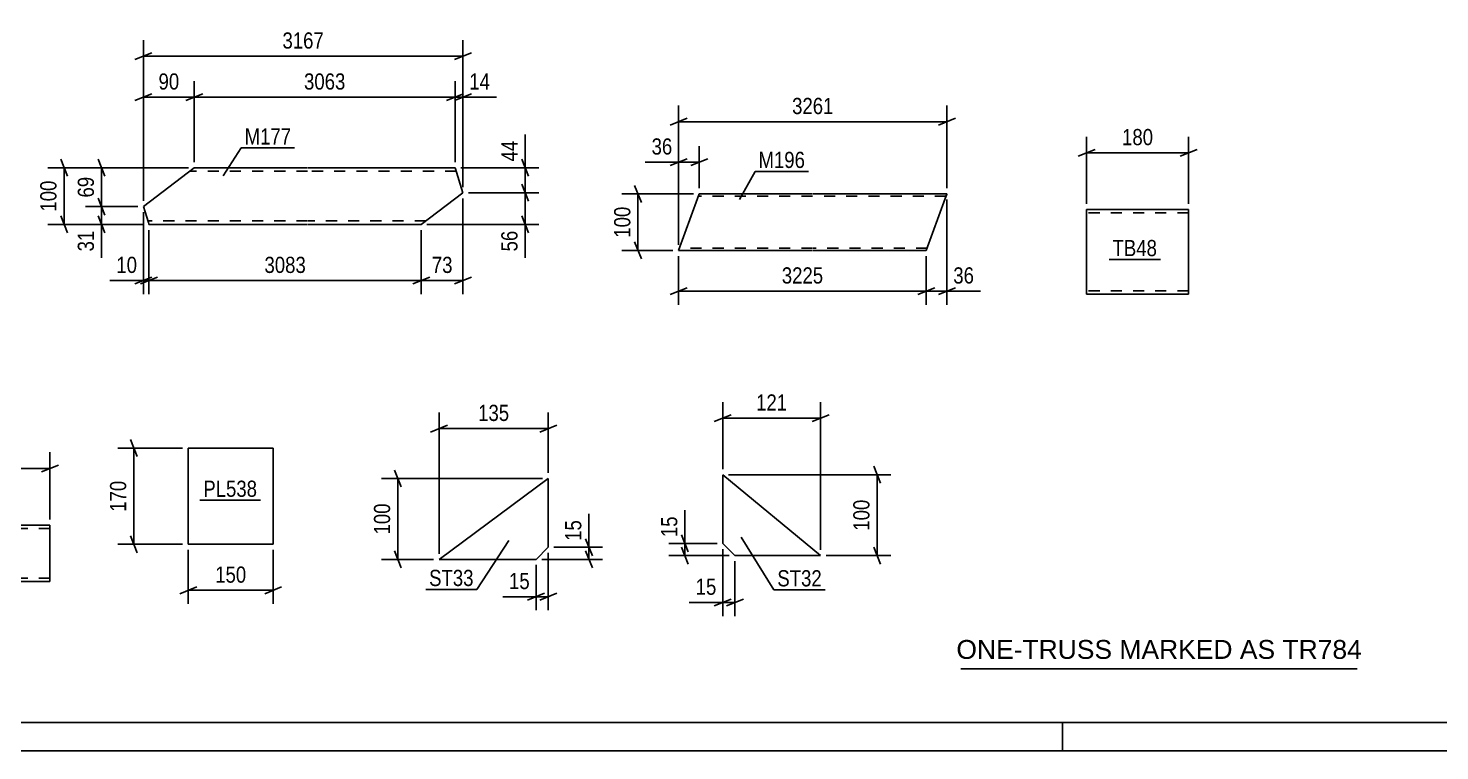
# Model space of a CAD drawing. Header units: millimetres. Extents: x 0 to 841, y 0 to 594.
# Drawn here: x 238.3 to 487.6, y 0 to 127.8 of the extents above; entities that cross this region are included whole.
import ezdxf

# ---------------------------------------------------------------- set-up
doc = ezdxf.new("R2010")
doc.units = ezdxf.units.MM
doc.linetypes.add('DXK_LINE_DOT2', pattern=[3.9198, 1.9599, -1.9599])
doc.styles.add('Arial', font='ARIAL.TTF', dxfattribs={"height": 0.2})
doc.styles.add('Arial Narrow', font='ARIALN.TTF', dxfattribs={"height": 0.2})

# ---------------------------------------------------------------- blocks, each defined once
blk = doc.blocks.new('Unknown-318885327-1133')
at = {"color": 5, "linetype": 'Continuous'}
for p, q in [((5, 5), (836, 5)), ((421, 0), (421, 5)), ((0, 0), (841, 0))]:
    blk.add_line(p, q, dxfattribs=at)
blk = doc.blocks.new('Part-318885327-6786 - 6782')
at = {"color": 2, "linetype": 'Continuous'}
for p, q in [((281.56, 53.51), (266.56, 53.51)), ((266.56, 53.51), (266.56, 36.51)), ((281.56, 36.51), (281.56, 53.51)), ((266.56, 36.51), (281.56, 36.51))]:
    blk.add_line(p, q, dxfattribs=at)
blk = doc.blocks.new('Part-318885327-6994 - 6988')
at = {"color": 2, "linetype": 'Continuous'}
for p, q in [((360.97, 48.8), (360.97, 36.66)), ((378.24, 34.52), (360.97, 48.8)), ((360.97, 36.66), (363.11, 34.52)), ((363.11, 34.52), (378.24, 34.52))]:
    blk.add_line(p, q, dxfattribs=at)
blk = doc.blocks.new('Part-318885327-7050 - 7044')
at = {"color": 2, "linetype": 'Continuous'}
for p, q in [((330.14, 48.14), (310.86, 33.85)), ((330.14, 48.14), (330.14, 35.99)), ((330.14, 35.99), (328, 33.85)), ((310.86, 33.85), (328, 33.85))]:
    blk.add_line(p, q, dxfattribs=at)
blk = doc.blocks.new('Part-318885327-2597 - 2581')
at = {"color": 2, "linetype": 'Continuous'}
for p, q in [((356.53, 97.66), (353.18, 88.46)), ((356.82, 98.46), (356.53, 97.66)), ((376.82, 98.46), (356.82, 98.46)), ((400.56, 98.46), (376.92, 98.46)), ((396.92, 88.46), (400.27, 97.66)), ((400.54, 98.4), (400.27, 97.66)), ((400.54, 98.4), (400.56, 98.46)), ((376.82, 88.46), (353.18, 88.46)), ((396.92, 88.46), (376.92, 88.46))]:
    blk.add_line(p, q, dxfattribs=at)
at = {"color": 7, "linetype": 'DXK_LINE_DOT2'}
for p, q in [((376.82, 98.06), (356.68, 98.06)), ((400.42, 98.06), (376.92, 98.06)), ((400.27, 97.66), (400.48, 98.22)), ((376.82, 88.86), (353.33, 88.86)), ((397.07, 88.86), (376.92, 88.86))]:
    blk.add_line(p, q, dxfattribs=at)
blk = doc.blocks.new('Part-318885327-2311 - 2295')
at = {"color": 2, "linetype": 'Continuous'}
for p, q in [((258.64, 96.22), (267.63, 103.07)), ((287.63, 103.07), (267.63, 103.07)), ((313.7, 103.07), (287.73, 103.07)), ((313.7, 103.07), (315.08, 98.67)), ((315.08, 98.67), (307.73, 93.07)), ((259.51, 93.42), (258.64, 96.22)), ((259.59, 93.16), (259.51, 93.42)), ((259.62, 93.07), (259.59, 93.16)), ((287.63, 93.07), (259.62, 93.07)), ((307.73, 93.07), (287.73, 93.07))]:
    blk.add_line(p, q, dxfattribs=at)
at = {"color": 7, "linetype": 'DXK_LINE_DOT2'}
for p, q in [((287.63, 102.47), (266.85, 102.47)), ((313.89, 102.47), (287.73, 102.47)), ((259.42, 93.72), (259.39, 93.81)), ((287.63, 93.67), (259.43, 93.67)), ((308.52, 93.67), (287.73, 93.67))]:
    blk.add_line(p, q, dxfattribs=at)
blk = doc.blocks.new('Part-318885327-1902 - 1888')
at = {"color": 2, "linetype": 'Continuous'}
for p, q in [((220.14, 30.01), (220.14, 39.92)), ((242.13, 39.92), (220.14, 39.92)), ((242.13, 31.12), (242.13, 39.92)), ((220.14, 30.01), (220.14, 29.92)), ((242.13, 29.92), (242.13, 31.12)), ((220.14, 29.92), (242.13, 29.92))]:
    blk.add_line(p, q, dxfattribs=at)
at = {"color": 7, "linetype": 'DXK_LINE_DOT2'}
for p, q in [((242.13, 39.32), (220.14, 39.32)), ((220.14, 30.52), (220.14, 30.56)), ((242.13, 30.52), (220.14, 30.52)), ((242.13, 30.56), (242.13, 30.89)), ((242.13, 30.52), (242.13, 30.56))]:
    blk.add_line(p, q, dxfattribs=at)
blk = doc.blocks.new('Part-318885327-15418 - 15417')
at = {"color": 2, "linetype": 'Continuous'}
for p, q in [((425.24, 95.72), (425.24, 94.52)), ((443.24, 95.72), (425.24, 95.72)), ((443.24, 95.62), (443.24, 95.72)), ((443.24, 95.62), (443.24, 94.52)), ((425.24, 81.46), (425.24, 94.52)), ((443.24, 94.52), (443.24, 80.72)), ((425.24, 80.81), (425.24, 81.46)), ((425.24, 80.72), (425.24, 80.81)), ((443.24, 80.72), (425.24, 80.72))]:
    blk.add_line(p, q, dxfattribs=at)
at = {"color": 7, "linetype": 'DXK_LINE_DOT2'}
for p, q in [((443.24, 95.12), (425.24, 95.12)), ((443.24, 95.36), (443.24, 94.52)), ((425.24, 81.46), (425.24, 81.07)), ((425.24, 81.32), (425.24, 81.36)), ((443.24, 81.32), (425.24, 81.32)), ((425.24, 80.72), (425.24, 80.72)), ((443.24, 81.36), (443.24, 81.46)), ((443.24, 81.32), (443.24, 81.36)), ((443.24, 81.32), (443.24, 81.36))]:
    blk.add_line(p, q, dxfattribs=at)
blk = doc.blocks.new('StraightDimension-318885327-6788 - 6782')
at = {"color": 7, "linetype": 'Continuous'}
for p, q in [((257.55, 52.01), (256.35, 55.01)), ((265.56, 53.51), (254.1, 53.51)), ((256.95, 36.51), (256.95, 53.51)), ((256.35, 38.01), (257.55, 35.01)), ((265.56, 36.51), (254.1, 36.51))]:
    blk.add_line(p, q, dxfattribs=at)
at = {"color": 0}
blk.add_wipeout([(256.2, 48.35), (252, 48.35), (252, 41.66), (256.2, 41.66)], dxfattribs=at)
at = {"color": 3, "style": 'Arial Narrow'}
blk.add_text('170', height=2.863, rotation=90.0002, dxfattribs=at).set_placement((255.6, 42.26))
blk = doc.blocks.new('StraightDimension-318885327-6799 - 6782')
at = {"color": 7, "linetype": 'Continuous'}
for p, q in [((266.56, 35.51), (266.56, 25.97)), ((281.56, 35.51), (281.56, 25.97)), ((268.06, 28.97), (265.06, 27.77)), ((266.56, 28.37), (281.56, 28.37)), ((280.06, 27.77), (283.06, 28.97))]:
    blk.add_line(p, q, dxfattribs=at)
at = {"color": 0}
blk.add_wipeout([(277.41, 29.12), (277.41, 33.32), (270.72, 33.32), (270.72, 29.12)], dxfattribs=at)
at = {"color": 3, "style": 'Arial Narrow'}
blk.add_text('150', height=2.863, dxfattribs=at).set_placement((271.32, 29.72))
blk = doc.blocks.new('StraightDimension-318885327-7028 - 6988')
at = {"color": 7, "linetype": 'Continuous'}
for p, q in [((388.84, 47.3), (387.64, 50.3)), ((361.97, 48.8), (390.64, 48.8)), ((388.24, 34.52), (388.24, 48.8)), ((387.64, 36.02), (388.84, 33.02)), ((379.24, 34.52), (390.64, 34.52))]:
    blk.add_line(p, q, dxfattribs=at)
at = {"color": 0}
blk.add_wipeout([(387.49, 45), (383.29, 45), (383.29, 38.32), (387.49, 38.32)], dxfattribs=at)
at = {"color": 3, "style": 'Arial Narrow'}
blk.add_text('100', height=2.863, rotation=90.0002, dxfattribs=at).set_placement((386.89, 38.92))
blk = doc.blocks.new('StraightDimension-318885327-6996 - 6988')
at = {"color": 7, "linetype": 'Continuous'}
for p, q in [((360.97, 35.66), (360.97, 23.83)), ((363.11, 33.52), (363.11, 23.83)), ((359.47, 25.63), (362.47, 26.83)), ((360.97, 26.23), (363.11, 26.23)), ((364.61, 26.83), (361.61, 25.63))]:
    blk.add_line(p, q, dxfattribs=at)
at = {"color": 0}
blk.add_wipeout([(360.44, 26.98), (360.44, 31.18), (355.59, 31.18), (355.59, 26.98)], dxfattribs=at)
at = {"color": 7, "linetype": 'Continuous'}
blk.add_line((360.97, 26.23), (355.06, 26.23), dxfattribs=at)
blk.add_line((360.97, 26.23), (355.06, 26.23), dxfattribs=at)
at = {"color": 3, "style": 'Arial Narrow'}
blk.add_text('15', height=2.863, dxfattribs=at).set_placement((356.19, 27.58))
blk = doc.blocks.new('StraightDimension-318885327-7007 - 6988')
at = {"color": 7, "linetype": 'Continuous'}
for p, q in [((360.97, 49.8), (360.97, 61.65)), ((378.24, 35.52), (378.24, 61.65)), ((362.47, 59.4), (359.47, 58.2)), ((360.97, 58.8), (378.24, 58.8)), ((376.74, 58.2), (379.74, 59.4))]:
    blk.add_line(p, q, dxfattribs=at)
at = {"color": 0}
blk.add_wipeout([(372.95, 59.55), (372.95, 63.75), (366.26, 63.75), (366.26, 59.55)], dxfattribs=at)
at = {"color": 3, "style": 'Arial Narrow'}
blk.add_text('121', height=2.863, dxfattribs=at).set_placement((366.86, 60.15))
blk = doc.blocks.new('StraightDimension-318885327-7017 - 6988')
at = {"color": 7, "linetype": 'Continuous'}
for p, q in [((353.69, 38.16), (354.89, 35.16)), ((359.97, 36.66), (351.44, 36.66)), ((354.89, 33.02), (353.69, 36.02)), ((354.29, 34.52), (354.29, 36.66)), ((362.11, 34.52), (351.44, 34.52))]:
    blk.add_line(p, q, dxfattribs=at)
at = {"color": 0}
blk.add_wipeout([(353.54, 42.04), (349.34, 42.04), (349.34, 37.18), (353.54, 37.18)], dxfattribs=at)
at = {"color": 7, "linetype": 'Continuous'}
blk.add_line((354.29, 36.66), (354.29, 42.57), dxfattribs=at)
blk.add_line((354.29, 36.66), (354.29, 42.57), dxfattribs=at)
at = {"color": 3, "style": 'Arial Narrow'}
blk.add_text('15', height=2.863, rotation=90.0002, dxfattribs=at).set_placement((352.94, 37.78))
blk = doc.blocks.new('StraightDimension-318885327-7076 - 7044')
at = {"color": 7, "linetype": 'Continuous'}
for p, q in [((312.36, 57.56), (309.36, 56.36)), ((310.86, 34.85), (310.86, 59.81)), ((328.64, 56.36), (331.64, 57.56)), ((330.14, 49.14), (330.14, 59.81)), ((310.86, 56.96), (330.14, 56.96))]:
    blk.add_line(p, q, dxfattribs=at)
at = {"color": 0}
blk.add_wipeout([(323.84, 57.71), (323.84, 61.91), (317.16, 61.91), (317.16, 57.71)], dxfattribs=at)
at = {"color": 3, "style": 'Arial Narrow'}
blk.add_text('135', height=2.863, dxfattribs=at).set_placement((317.76, 58.31))
blk = doc.blocks.new('StraightDimension-318885327-7052 - 7044')
at = {"color": 7, "linetype": 'Continuous'}
for p, q in [((336.74, 37.49), (337.94, 34.49)), ((331.14, 35.99), (339.74, 35.99)), ((337.94, 32.35), (336.74, 35.35)), ((337.34, 33.85), (337.34, 35.99)), ((329, 33.85), (339.74, 33.85))]:
    blk.add_line(p, q, dxfattribs=at)
at = {"color": 0}
blk.add_wipeout([(336.59, 41.38), (332.39, 41.38), (332.39, 36.52), (336.59, 36.52)], dxfattribs=at)
at = {"color": 7, "linetype": 'Continuous'}
blk.add_line((337.34, 35.99), (337.34, 41.9), dxfattribs=at)
blk.add_line((337.34, 35.99), (337.34, 41.9), dxfattribs=at)
at = {"color": 3, "style": 'Arial Narrow'}
blk.add_text('15', height=2.863, rotation=90.0002, dxfattribs=at).set_placement((335.99, 37.12))
blk = doc.blocks.new('StraightDimension-318885327-7088 - 7044')
at = {"color": 7, "linetype": 'Continuous'}
for p, q in [((330.14, 34.99), (330.14, 24.84)), ((328, 32.85), (328, 24.84)), ((326.5, 26.64), (329.5, 27.84)), ((331.64, 27.84), (328.64, 26.64)), ((328, 27.24), (330.14, 27.24))]:
    blk.add_line(p, q, dxfattribs=at)
at = {"color": 0}
blk.add_wipeout([(327.48, 27.99), (327.48, 32.19), (322.62, 32.19), (322.62, 27.99)], dxfattribs=at)
at = {"color": 7, "linetype": 'Continuous'}
blk.add_line((328, 27.24), (322.1, 27.24), dxfattribs=at)
blk.add_line((328, 27.24), (322.1, 27.24), dxfattribs=at)
at = {"color": 3, "style": 'Arial Narrow'}
blk.add_text('15', height=2.863, dxfattribs=at).set_placement((323.22, 28.59))
blk = doc.blocks.new('StraightDimension-318885327-7064 - 7044')
at = {"color": 7, "linetype": 'Continuous'}
for p, q in [((329.14, 48.14), (300.72, 48.14)), ((304.17, 46.64), (302.97, 49.64)), ((303.57, 33.85), (303.57, 48.14)), ((302.97, 35.35), (304.17, 32.35)), ((309.86, 33.85), (300.72, 33.85))]:
    blk.add_line(p, q, dxfattribs=at)
at = {"color": 0}
blk.add_wipeout([(302.82, 44.34), (298.62, 44.34), (298.62, 37.65), (302.82, 37.65)], dxfattribs=at)
at = {"color": 3, "style": 'Arial Narrow'}
blk.add_text('100', height=2.863, rotation=90.0002, dxfattribs=at).set_placement((302.22, 38.25))
blk = doc.blocks.new('StraightDimension-318885327-2649 - 2581')
at = {"color": 7, "linetype": 'Continuous'}
for p, q in [((353.18, 89.46), (353.18, 106.91)), ((356.82, 99.46), (356.82, 106.91)), ((351.68, 103.46), (354.68, 104.66)), ((353.18, 104.06), (356.82, 104.06)), ((358.32, 104.66), (355.32, 103.46))]:
    blk.add_line(p, q, dxfattribs=at)
at = {"color": 0}
blk.add_wipeout([(352.66, 104.81), (352.66, 109.01), (347.8, 109.01), (347.8, 104.81)], dxfattribs=at)
at = {"color": 7, "linetype": 'Continuous'}
blk.add_line((353.18, 104.06), (347.28, 104.06), dxfattribs=at)
blk.add_line((353.18, 104.06), (347.28, 104.06), dxfattribs=at)
at = {"color": 3, "style": 'Arial Narrow'}
blk.add_text('36', height=2.863, dxfattribs=at).set_placement((348.4, 105.41))
blk = doc.blocks.new('StraightDimension-318885327-2600 - 2581')
at = {"color": 7, "linetype": 'Continuous'}
for p, q in [((353.18, 89.46), (353.18, 114.07)), ((400.56, 99.46), (400.56, 114.07)), ((354.68, 111.82), (351.68, 110.62)), ((353.18, 111.22), (400.56, 111.22)), ((399.06, 110.62), (402.06, 111.82))]:
    blk.add_line(p, q, dxfattribs=at)
at = {"color": 0}
blk.add_wipeout([(381.13, 111.97), (381.13, 116.17), (372.62, 116.17), (372.62, 111.97)], dxfattribs=at)
at = {"color": 3, "style": 'Arial Narrow'}
blk.add_text('3261', height=2.863, dxfattribs=at).set_placement((373.22, 112.57))
blk = doc.blocks.new('StraightDimension-318885327-2611 - 2581')
at = {"color": 7, "linetype": 'Continuous'}
for p, q in [((400.56, 97.46), (400.56, 78.86)), ((396.92, 87.46), (396.92, 78.86)), ((395.42, 80.66), (398.42, 81.86)), ((396.92, 81.26), (400.56, 81.26)), ((402.06, 81.86), (399.06, 80.66))]:
    blk.add_line(p, q, dxfattribs=at)
at = {"color": 0}
blk.add_wipeout([(405.94, 82.01), (405.94, 86.21), (401.09, 86.21), (401.09, 82.01)], dxfattribs=at)
at = {"color": 7, "linetype": 'Continuous'}
blk.add_line((400.56, 81.26), (406.47, 81.26), dxfattribs=at)
blk.add_line((400.56, 81.26), (406.47, 81.26), dxfattribs=at)
at = {"color": 3, "style": 'Arial Narrow'}
blk.add_text('36', height=2.863, dxfattribs=at).set_placement((401.69, 82.61))
blk = doc.blocks.new('StraightDimension-318885327-2631 - 2581')
at = {"color": 7, "linetype": 'Continuous'}
for p, q in [((353.18, 87.46), (353.18, 78.86)), ((396.92, 87.46), (396.92, 78.86)), ((354.68, 81.86), (351.68, 80.66)), ((353.18, 81.26), (396.92, 81.26)), ((395.42, 80.66), (398.42, 81.86))]:
    blk.add_line(p, q, dxfattribs=at)
at = {"color": 0}
blk.add_wipeout([(379.31, 82.01), (379.31, 86.21), (370.8, 86.21), (370.8, 82.01)], dxfattribs=at)
at = {"color": 3, "style": 'Arial Narrow'}
blk.add_text('3225', height=2.863, dxfattribs=at).set_placement((371.4, 82.61))
blk = doc.blocks.new('StraightDimension-318885327-2668 - 2581')
at = {"color": 7, "linetype": 'Continuous'}
for p, q in [((345.4, 99.96), (346.6, 96.96)), ((355.82, 98.46), (343.15, 98.46)), ((346, 88.46), (346, 98.46)), ((346.6, 86.96), (345.4, 89.96)), ((352.18, 88.46), (343.15, 88.46))]:
    blk.add_line(p, q, dxfattribs=at)
at = {"color": 0}
blk.add_wipeout([(345.25, 96.8), (341.05, 96.8), (341.05, 90.12), (345.25, 90.12)], dxfattribs=at)
at = {"color": 3, "style": 'Arial Narrow'}
blk.add_text('100', height=2.863, rotation=90.0002, dxfattribs=at).set_placement((344.65, 90.72))
blk = doc.blocks.new('StraightDimension-318885327-2391 - 2295')
at = {"color": 7, "linetype": 'Continuous'}
for p, q in [((314.7, 103.07), (328.47, 103.07)), ((325.47, 104.57), (326.67, 101.57)), ((326.07, 98.67), (326.07, 103.07)), ((326.67, 97.17), (325.47, 100.17)), ((316.08, 98.67), (328.47, 98.67))]:
    blk.add_line(p, q, dxfattribs=at)
at = {"color": 0}
blk.add_wipeout([(325.32, 108.45), (321.12, 108.45), (321.12, 103.6), (325.32, 103.6)], dxfattribs=at)
at = {"color": 7, "linetype": 'Continuous'}
blk.add_line((326.07, 103.07), (326.07, 108.98), dxfattribs=at)
blk.add_line((326.07, 103.07), (326.07, 108.98), dxfattribs=at)
at = {"color": 3, "style": 'Arial Narrow'}
blk.add_text('44', height=2.863, rotation=90.0002, dxfattribs=at).set_placement((324.72, 104.2))
blk = doc.blocks.new('StraightDimension-318885327-2314 - 2295')
at = {"color": 7, "linetype": 'Continuous'}
for p, q in [((250.65, 97.72), (251.85, 94.72)), ((257.64, 96.22), (248.4, 96.22)), ((251.25, 93.07), (251.25, 96.22)), ((258.62, 93.07), (248.4, 93.07)), ((251.85, 91.57), (250.65, 94.57))]:
    blk.add_line(p, q, dxfattribs=at)
at = {"color": 0}
blk.add_wipeout([(250.5, 92.55), (246.3, 92.55), (246.3, 87.69), (250.5, 87.69)], dxfattribs=at)
at = {"color": 7, "linetype": 'Continuous'}
blk.add_line((251.25, 93.07), (251.25, 87.16), dxfattribs=at)
blk.add_line((251.25, 93.07), (251.25, 87.16), dxfattribs=at)
at = {"color": 3, "style": 'Arial Narrow'}
blk.add_text('31', height=2.863, rotation=90.0002, dxfattribs=at).set_placement((249.9, 88.29))
blk = doc.blocks.new('StraightDimension-318885327-2340 - 2295')
at = {"color": 7, "linetype": 'Continuous'}
for p, q in [((266.63, 103.07), (248.4, 103.07)), ((250.65, 104.57), (251.85, 101.57)), ((251.25, 96.22), (251.25, 103.07)), ((251.85, 94.72), (250.65, 97.72)), ((257.64, 96.22), (248.4, 96.22))]:
    blk.add_line(p, q, dxfattribs=at)
at = {"color": 0}
blk.add_wipeout([(250.5, 102.07), (246.3, 102.07), (246.3, 97.22), (250.5, 97.22)], dxfattribs=at)
at = {"color": 3, "style": 'Arial Narrow'}
blk.add_text('69', height=2.863, rotation=90.0002, dxfattribs=at).set_placement((249.9, 97.82))
blk = doc.blocks.new('StraightDimension-318885327-2366 - 2295')
at = {"color": 7, "linetype": 'Continuous'}
for p, q in [((325.47, 100.17), (326.67, 97.17)), ((316.08, 98.67), (328.47, 98.67)), ((326.07, 93.07), (326.07, 98.67)), ((308.73, 93.07), (328.47, 93.07)), ((326.67, 91.57), (325.47, 94.57))]:
    blk.add_line(p, q, dxfattribs=at)
at = {"color": 0}
blk.add_wipeout([(325.32, 92.55), (321.12, 92.55), (321.12, 87.69), (325.32, 87.69)], dxfattribs=at)
at = {"color": 7, "linetype": 'Continuous'}
blk.add_line((326.07, 93.07), (326.07, 87.17), dxfattribs=at)
blk.add_line((326.07, 93.07), (326.07, 87.17), dxfattribs=at)
at = {"color": 3, "style": 'Arial Narrow'}
blk.add_text('56', height=2.863, rotation=90.0002, dxfattribs=at).set_placement((324.72, 88.29))
blk = doc.blocks.new('StraightDimension-318885327-2448 - 2295')
at = {"color": 7, "linetype": 'Continuous'}
for p, q in [((258.64, 97.22), (258.64, 118.4)), ((267.63, 104.07), (267.63, 118.4)), ((257.14, 114.95), (260.14, 116.15)), ((258.64, 115.55), (267.63, 115.55)), ((269.13, 116.15), (266.13, 114.95))]:
    blk.add_line(p, q, dxfattribs=at)
at = {"color": 0}
blk.add_wipeout([(265.56, 116.3), (265.56, 120.5), (260.71, 120.5), (260.71, 116.3)], dxfattribs=at)
at = {"color": 3, "style": 'Arial Narrow'}
blk.add_text('90', height=2.863, dxfattribs=at).set_placement((261.31, 116.9))
blk = doc.blocks.new('StraightDimension-318885327-2416 - 2295')
at = {"color": 7, "linetype": 'Continuous'}
for p, q in [((266.63, 103.07), (241.78, 103.07)), ((244.03, 104.57), (245.23, 101.57)), ((244.63, 93.07), (244.63, 103.07)), ((258.62, 93.07), (241.78, 93.07)), ((245.23, 91.57), (244.03, 94.57))]:
    blk.add_line(p, q, dxfattribs=at)
at = {"color": 0}
blk.add_wipeout([(243.88, 101.41), (239.68, 101.41), (239.68, 94.73), (243.88, 94.73)], dxfattribs=at)
at = {"color": 3, "style": 'Arial Narrow'}
blk.add_text('100', height=2.863, rotation=90.0002, dxfattribs=at).set_placement((243.28, 95.33))
blk = doc.blocks.new('StraightDimension-318885327-2465 - 2295')
at = {"color": 7, "linetype": 'Continuous'}
for p, q in [((267.63, 104.07), (267.63, 118.4)), ((313.7, 104.07), (313.7, 118.4)), ((269.13, 116.15), (266.13, 114.95)), ((267.63, 115.55), (313.7, 115.55)), ((312.2, 114.95), (315.2, 116.15))]:
    blk.add_line(p, q, dxfattribs=at)
at = {"color": 0}
blk.add_wipeout([(294.92, 116.3), (294.92, 120.5), (286.41, 120.5), (286.41, 116.3)], dxfattribs=at)
at = {"color": 3, "style": 'Arial Narrow'}
blk.add_text('3063', height=2.863, dxfattribs=at).set_placement((287.01, 116.9))
blk = doc.blocks.new('StraightDimension-318885327-2489 - 2295')
at = {"color": 7, "linetype": 'Continuous'}
for p, q in [((313.7, 104.07), (313.7, 118.4)), ((315.08, 99.67), (315.08, 118.4)), ((312.2, 114.95), (315.2, 116.15)), ((316.58, 116.15), (313.58, 114.95)), ((313.7, 115.55), (315.08, 115.55))]:
    blk.add_line(p, q, dxfattribs=at)
at = {"color": 0}
blk.add_wipeout([(320.46, 116.3), (320.46, 120.5), (315.6, 120.5), (315.6, 116.3)], dxfattribs=at)
at = {"color": 7, "linetype": 'Continuous'}
blk.add_line((315.08, 115.55), (320.98, 115.55), dxfattribs=at)
blk.add_line((315.08, 115.55), (320.98, 115.55), dxfattribs=at)
at = {"color": 3, "style": 'Arial Narrow'}
blk.add_text('14', height=2.863, dxfattribs=at).set_placement((316.2, 116.9))
blk = doc.blocks.new('StraightDimension-318885327-2507 - 2295')
at = {"color": 7, "linetype": 'Continuous'}
for p, q in [((315.08, 97.67), (315.08, 80.73)), ((307.73, 92.07), (307.73, 80.73)), ((306.23, 82.53), (309.23, 83.73)), ((307.73, 83.13), (315.08, 83.13)), ((316.58, 83.73), (313.58, 82.53))]:
    blk.add_line(p, q, dxfattribs=at)
at = {"color": 0}
blk.add_wipeout([(313.83, 83.88), (313.83, 88.08), (308.98, 88.08), (308.98, 83.88)], dxfattribs=at)
at = {"color": 3, "style": 'Arial Narrow'}
blk.add_text('73', height=2.863, dxfattribs=at).set_placement((309.58, 84.48))
blk = doc.blocks.new('StraightDimension-318885327-2524 - 2295')
at = {"color": 7, "linetype": 'Continuous'}
for p, q in [((259.62, 92.07), (259.62, 80.73)), ((307.73, 92.07), (307.73, 80.73)), ((261.12, 83.73), (258.12, 82.53)), ((259.62, 83.13), (307.73, 83.13)), ((306.23, 82.53), (309.23, 83.73))]:
    blk.add_line(p, q, dxfattribs=at)
at = {"color": 0}
blk.add_wipeout([(287.93, 83.88), (287.93, 88.08), (279.42, 88.08), (279.42, 83.88)], dxfattribs=at)
at = {"color": 3, "style": 'Arial Narrow'}
blk.add_text('3083', height=2.863, dxfattribs=at).set_placement((280.02, 84.48))
blk = doc.blocks.new('StraightDimension-318885327-2548 - 2295')
at = {"color": 7, "linetype": 'Continuous'}
for p, q in [((258.64, 95.22), (258.64, 80.73)), ((259.62, 92.07), (259.62, 80.73)), ((257.14, 82.53), (260.14, 83.73)), ((261.12, 83.73), (258.12, 82.53)), ((258.64, 83.13), (259.62, 83.13))]:
    blk.add_line(p, q, dxfattribs=at)
at = {"color": 0}
blk.add_wipeout([(258.11, 83.88), (258.11, 88.08), (253.26, 88.08), (253.26, 83.88)], dxfattribs=at)
at = {"color": 7, "linetype": 'Continuous'}
blk.add_line((258.64, 83.13), (252.73, 83.13), dxfattribs=at)
blk.add_line((258.64, 83.13), (252.73, 83.13), dxfattribs=at)
at = {"color": 3, "style": 'Arial Narrow'}
blk.add_text('10', height=2.863, dxfattribs=at).set_placement((253.86, 84.48))
blk = doc.blocks.new('StraightDimension-318885327-2566 - 2295')
at = {"color": 7, "linetype": 'Continuous'}
for p, q in [((258.64, 97.22), (258.64, 125.65)), ((315.08, 99.67), (315.08, 125.65)), ((260.14, 123.4), (257.14, 122.2)), ((258.64, 122.8), (315.08, 122.8)), ((313.58, 122.2), (316.58, 123.4))]:
    blk.add_line(p, q, dxfattribs=at)
at = {"color": 0}
blk.add_wipeout([(291.11, 123.55), (291.11, 127.75), (282.6, 127.75), (282.6, 123.55)], dxfattribs=at)
at = {"color": 3, "style": 'Arial Narrow'}
blk.add_text('3167', height=2.863, dxfattribs=at).set_placement((283.2, 124.15))
blk = doc.blocks.new('StraightDimension-318885327-1904 - 1888')
at = {"color": 7, "linetype": 'Continuous'}
for p, q in [((220.14, 40.92), (220.14, 52.77)), ((242.13, 40.92), (242.13, 52.77)), ((221.64, 50.52), (218.64, 49.32)), ((220.14, 49.92), (242.13, 49.92)), ((240.63, 49.32), (243.63, 50.52))]:
    blk.add_line(p, q, dxfattribs=at)
at = {"color": 0}
blk.add_wipeout([(234.48, 50.67), (234.48, 54.87), (227.79, 54.87), (227.79, 50.67)], dxfattribs=at)
at = {"color": 3, "style": 'Arial Narrow'}
blk.add_text('220', height=2.863, dxfattribs=at).set_placement((228.39, 51.27))
blk = doc.blocks.new('StraightDimension-318885327-15530 - 15417')
at = {"color": 7, "linetype": 'Continuous'}
for p, q in [((425.24, 96.72), (425.24, 108.57)), ((443.24, 96.72), (443.24, 108.57)), ((426.74, 106.32), (423.74, 105.12)), ((425.24, 105.72), (443.24, 105.72)), ((441.74, 105.12), (444.74, 106.32))]:
    blk.add_line(p, q, dxfattribs=at)
at = {"color": 0}
blk.add_wipeout([(437.58, 106.47), (437.58, 110.67), (430.9, 110.67), (430.9, 106.47)], dxfattribs=at)
at = {"color": 3, "style": 'Arial Narrow'}
blk.add_text('180', height=2.863, dxfattribs=at).set_placement((431.5, 107.07))
blk = doc.blocks.new('Unknown-318885327-16635')
at = {"color": 7, "linetype": 'Continuous'}
blk.add_line((403, 14.5), (473, 14.5), dxfattribs=at)
at = {"color": 7, "style": 'Arial'}
blk.add_text('ONE-TRUSS MARKED AS TR784', height=3.3428, dxfattribs=at).set_placement((402.24, 16.25))
blk = doc.blocks.new('Mark-318885327-6784 - 6782')
at = {"color": 0}
blk.add_wipeout([(278.73, 44.9), (278.73, 47.9), (269.22, 47.9), (269.22, 44.9)], dxfattribs=at)
blk.add_wipeout([(278.73, 44.9), (278.73, 47.9), (269.22, 47.9), (269.22, 44.9)], dxfattribs=at)
at = {"color": 30, "linetype": 'Continuous'}
blk.add_line((268.62, 44.3), (279.33, 44.3), dxfattribs=at)
at = {"color": 3, "style": 'Arial Narrow'}
blk.add_text('PL538', height=2.863, dxfattribs=at).set_placement((269.22, 44.9))
blk = doc.blocks.new('Mark-318885327-6990 - 6988')
at = {"color": 0}
blk.add_wipeout([(378.46, 29.07), (378.46, 32.07), (370.61, 32.07), (370.61, 29.07)], dxfattribs=at)
blk.add_wipeout([(378.46, 29.07), (378.46, 32.07), (370.61, 32.07), (370.61, 29.07)], dxfattribs=at)
at = {"color": 30, "linetype": 'Continuous'}
for p, q in [((364.24, 37.74), (370.01, 28.47)), ((370.01, 28.47), (379.06, 28.47))]:
    blk.add_line(p, q, dxfattribs=at)
at = {"color": 3, "style": 'Arial Narrow'}
blk.add_text('ST32', height=2.863, dxfattribs=at).set_placement((370.61, 29.07))
blk = doc.blocks.new('Mark-318885327-7046 - 7044')
at = {"color": 0}
blk.add_wipeout([(316.95, 29.13), (316.95, 32.13), (309.1, 32.13), (309.1, 29.13)], dxfattribs=at)
blk.add_wipeout([(316.95, 29.13), (316.95, 32.13), (309.1, 32.13), (309.1, 29.13)], dxfattribs=at)
at = {"color": 30, "linetype": 'Continuous'}
for p in [(323.18, 37.2), (308.5, 28.53)]:
    blk.add_line(p, (317.55, 28.53), dxfattribs=at)
at = {"color": 3, "style": 'Arial Narrow'}
blk.add_text('ST33', height=2.863, dxfattribs=at).set_placement((309.1, 29.13))
blk = doc.blocks.new('Mark-318885327-2593 - 2581')
at = {"color": 0}
blk.add_wipeout([(375.5, 103.04), (375.5, 106.04), (367.28, 106.04), (367.28, 103.04)], dxfattribs=at)
blk.add_wipeout([(375.5, 103.04), (375.5, 106.04), (367.28, 106.04), (367.28, 103.04)], dxfattribs=at)
at = {"color": 30, "linetype": 'Continuous'}
for p, q in [((363.94, 97.44), (366.68, 102.44)), ((366.68, 102.44), (376.1, 102.44))]:
    blk.add_line(p, q, dxfattribs=at)
at = {"color": 3, "style": 'Arial Narrow'}
blk.add_text('M196', height=2.863, dxfattribs=at).set_placement((367.28, 103.04))
blk = doc.blocks.new('Mark-318885327-2307 - 2295')
at = {"color": 0}
blk.add_wipeout([(284.75, 107.18), (284.75, 110.18), (276.52, 110.18), (276.52, 107.18)], dxfattribs=at)
blk.add_wipeout([(284.75, 107.18), (284.75, 110.18), (276.52, 110.18), (276.52, 107.18)], dxfattribs=at)
at = {"color": 30, "linetype": 'Continuous'}
for p, q in [((272.7, 101.66), (275.92, 106.58)), ((275.92, 106.58), (285.35, 106.58))]:
    blk.add_line(p, q, dxfattribs=at)
at = {"color": 3, "style": 'Arial Narrow'}
blk.add_text('M177', height=2.863, dxfattribs=at).set_placement((276.52, 107.18))
blk = doc.blocks.new('Mark-318885327-15533 - 15417')
at = {"color": 0}
blk.add_wipeout([(437.68, 87.45), (437.68, 90.45), (429.82, 90.45), (429.82, 87.45)], dxfattribs=at)
blk.add_wipeout([(437.68, 87.45), (437.68, 90.45), (429.82, 90.45), (429.82, 87.45)], dxfattribs=at)
at = {"color": 30, "linetype": 'Continuous'}
blk.add_line((429.22, 86.85), (438.28, 86.85), dxfattribs=at)
at = {"color": 3, "style": 'Arial Narrow'}
blk.add_text('TB48', height=2.863, dxfattribs=at).set_placement((429.82, 87.45))

msp = doc.modelspace()

# ---------------------------------------------------------------- block references
for name in ['Unknown-318885327-1133', 'Part-318885327-2311 - 2295', 'Part-318885327-2597 - 2581', 'Part-318885327-15418 - 15417', 'Part-318885327-6786 - 6782', 'Part-318885327-7050 - 7044', 'Part-318885327-6994 - 6988', 'Part-318885327-1902 - 1888', 'Unknown-318885327-16635']:
    msp.add_blockref(name, (0, 0))

# ---------------------------------------------------------------- next in the draw order: block references
for name in ['StraightDimension-318885327-15530 - 15417', 'StraightDimension-318885327-2391 - 2295', 'StraightDimension-318885327-2649 - 2581', 'StraightDimension-318885327-2314 - 2295', 'Mark-318885327-15533 - 15417', 'StraightDimension-318885327-7076 - 7044', 'StraightDimension-318885327-1904 - 1888', 'StraightDimension-318885327-6788 - 6782', 'StraightDimension-318885327-7028 - 6988', 'Mark-318885327-6784 - 6782']:
    msp.add_blockref(name, (0, 0))

# ---------------------------------------------------------------- next in the draw order: block references
for name in ['StraightDimension-318885327-2600 - 2581', 'StraightDimension-318885327-2340 - 2295', 'StraightDimension-318885327-2366 - 2295', 'StraightDimension-318885327-7052 - 7044', 'StraightDimension-318885327-6799 - 6782', 'StraightDimension-318885327-6996 - 6988']:
    msp.add_blockref(name, (0, 0))

# ---------------------------------------------------------------- next in the draw order: block references
for name in ['StraightDimension-318885327-2448 - 2295', 'Mark-318885327-2593 - 2581', 'StraightDimension-318885327-2507 - 2295', 'StraightDimension-318885327-2611 - 2581', 'StraightDimension-318885327-7007 - 6988', 'StraightDimension-318885327-7088 - 7044']:
    msp.add_blockref(name, (0, 0))

# ---------------------------------------------------------------- next in the draw order: block references
for name in ['StraightDimension-318885327-2416 - 2295', 'StraightDimension-318885327-2631 - 2581', 'StraightDimension-318885327-7064 - 7044', 'StraightDimension-318885327-7017 - 6988', 'Mark-318885327-6990 - 6988']:
    msp.add_blockref(name, (0, 0))

# ---------------------------------------------------------------- next in the draw order: block references
for name in ['StraightDimension-318885327-2465 - 2295', 'StraightDimension-318885327-2668 - 2581', 'StraightDimension-318885327-2524 - 2295', 'Mark-318885327-7046 - 7044']:
    msp.add_blockref(name, (0, 0))

# ---------------------------------------------------------------- next in the draw order: block references
for name in ['StraightDimension-318885327-2489 - 2295', 'StraightDimension-318885327-2548 - 2295']:
    msp.add_blockref(name, (0, 0))

# ---------------------------------------------------------------- next in the draw order: block references
msp.add_blockref('StraightDimension-318885327-2566 - 2295', (0, 0))

# ---------------------------------------------------------------- next in the draw order: block references
msp.add_blockref('Mark-318885327-2307 - 2295', (0, 0))

doc.saveas('drawing.dxf')
